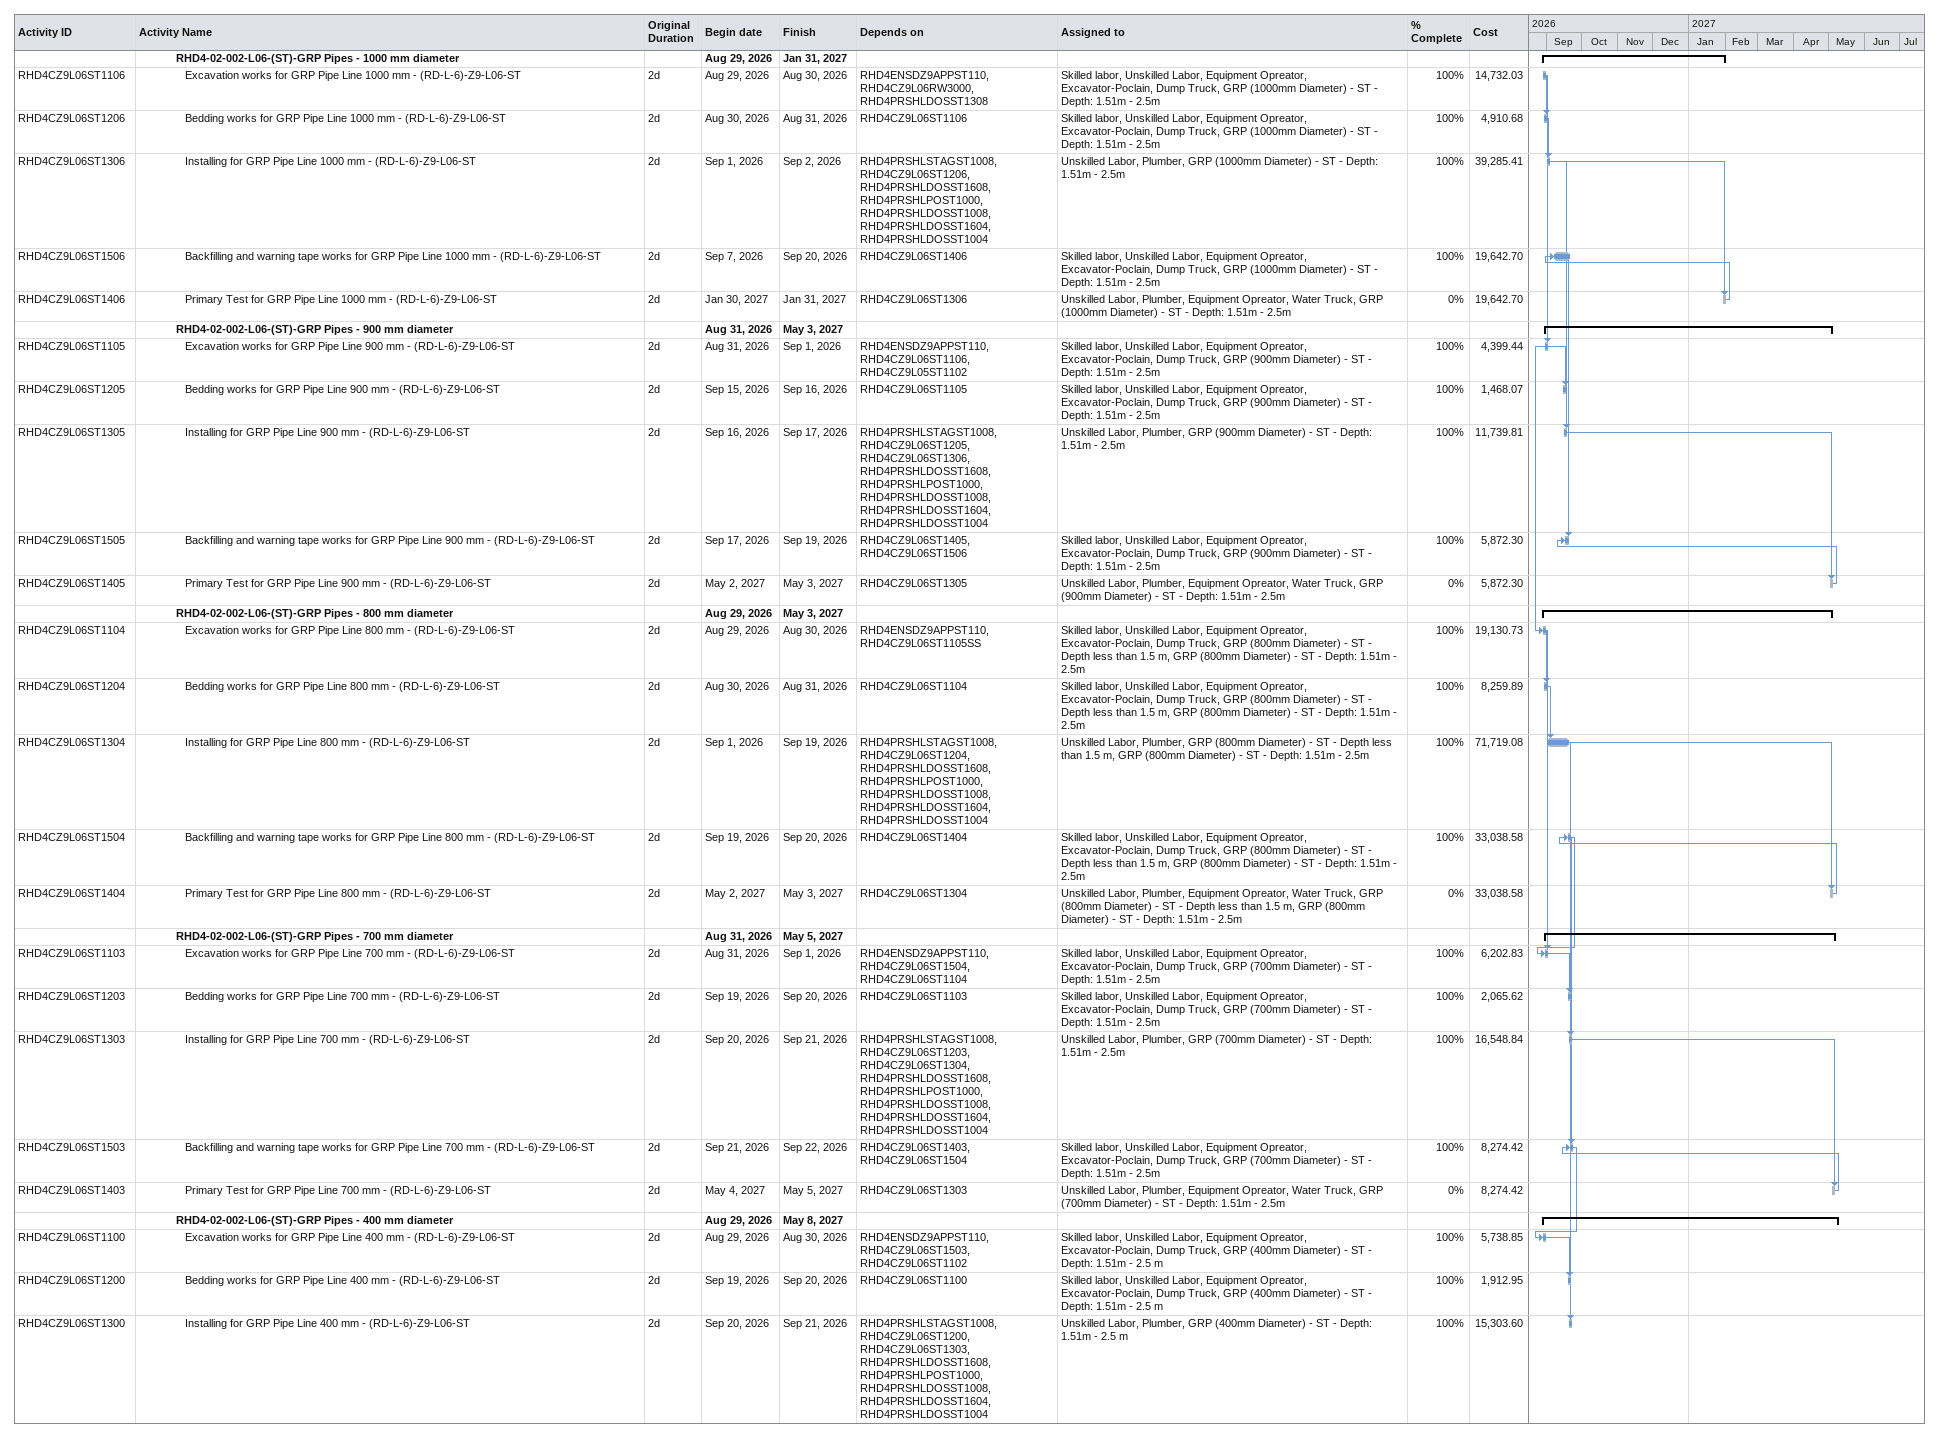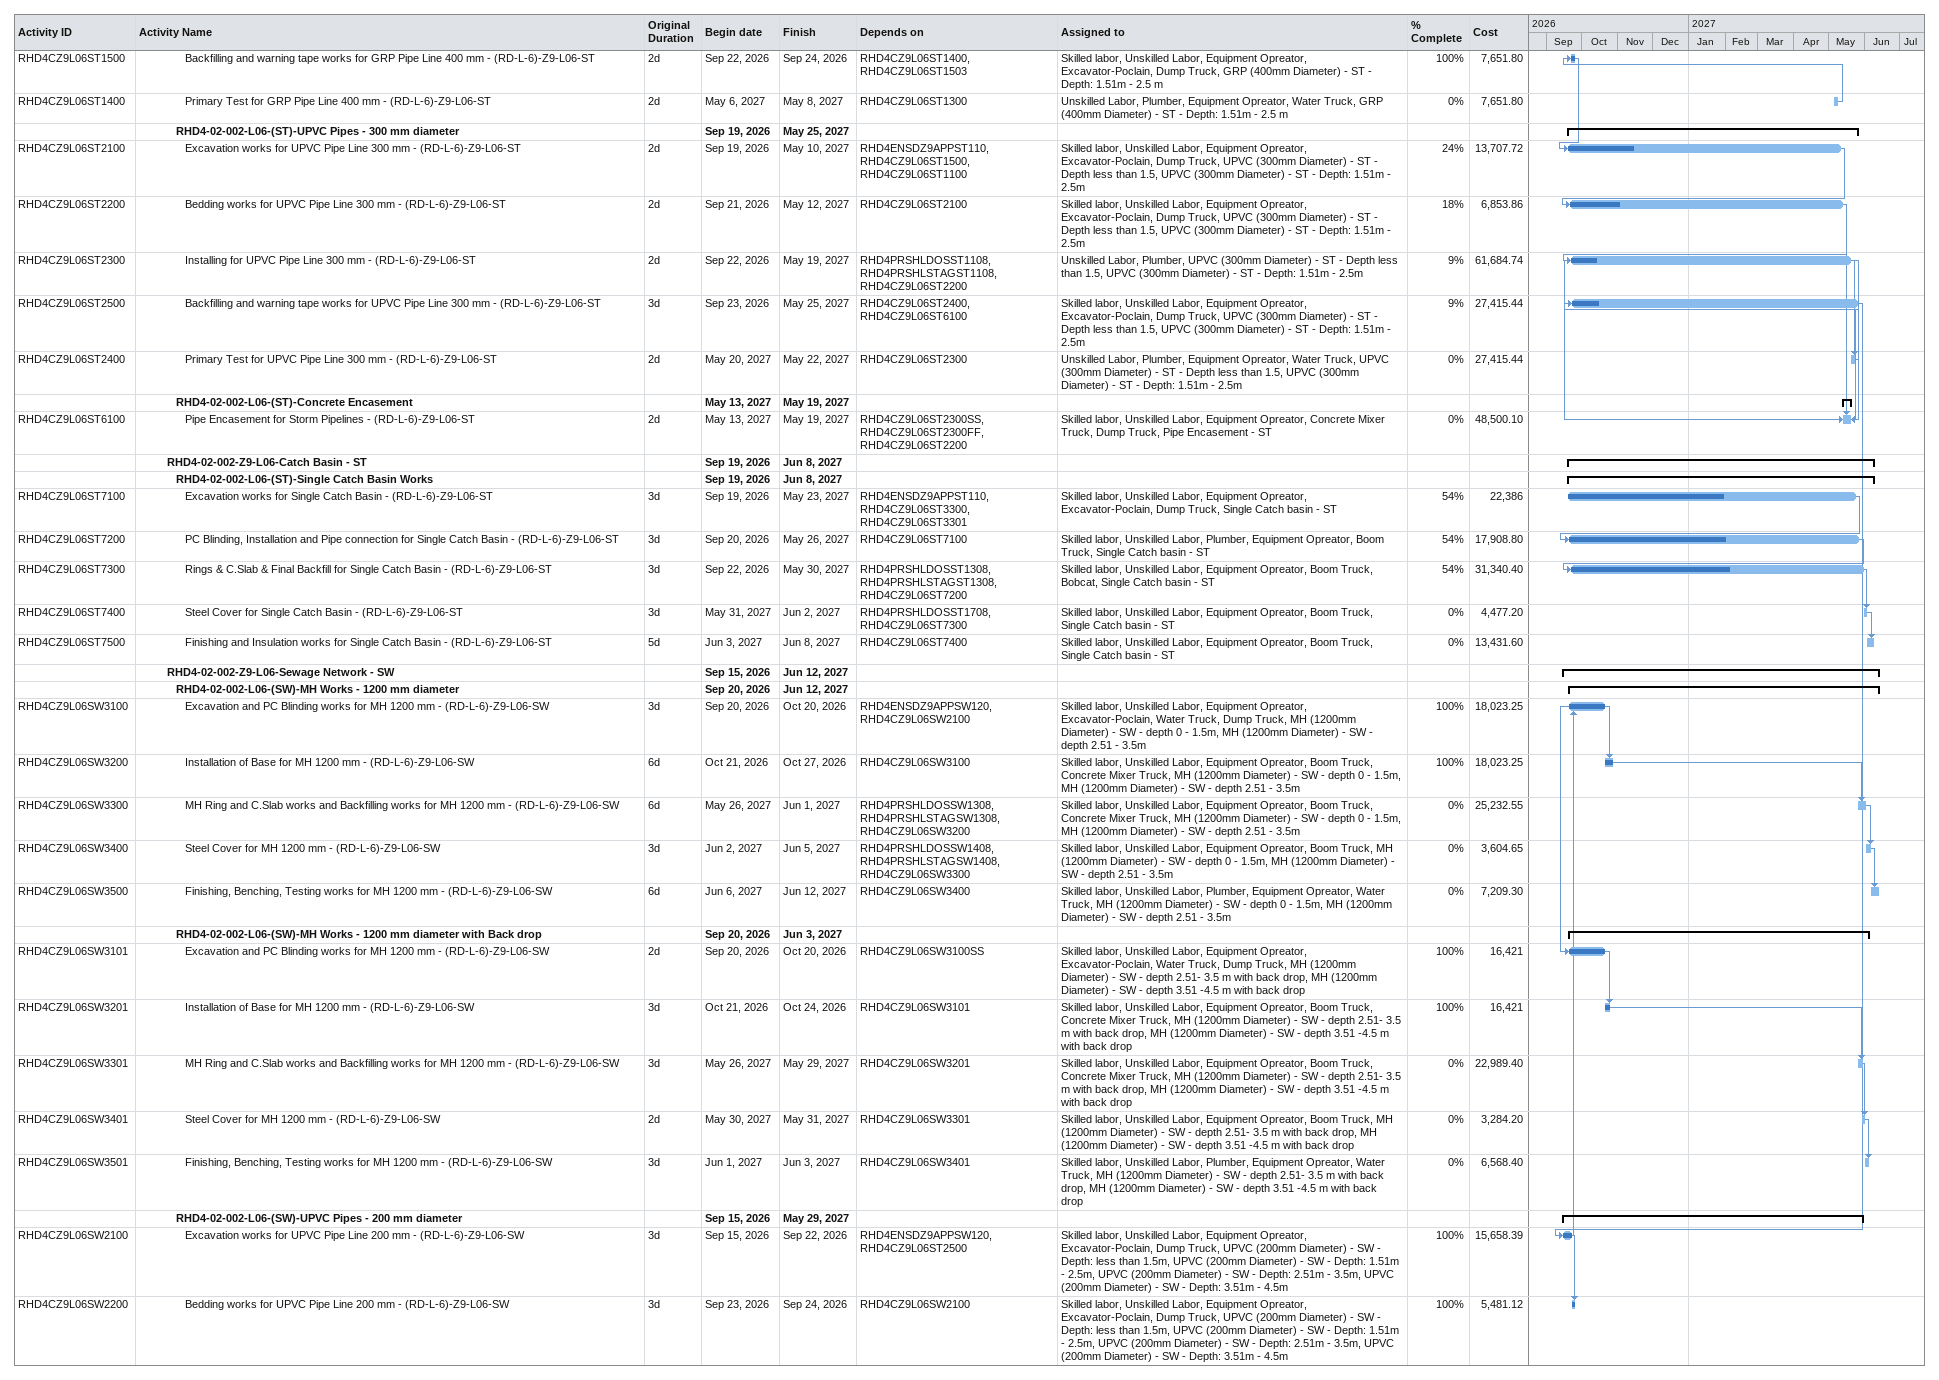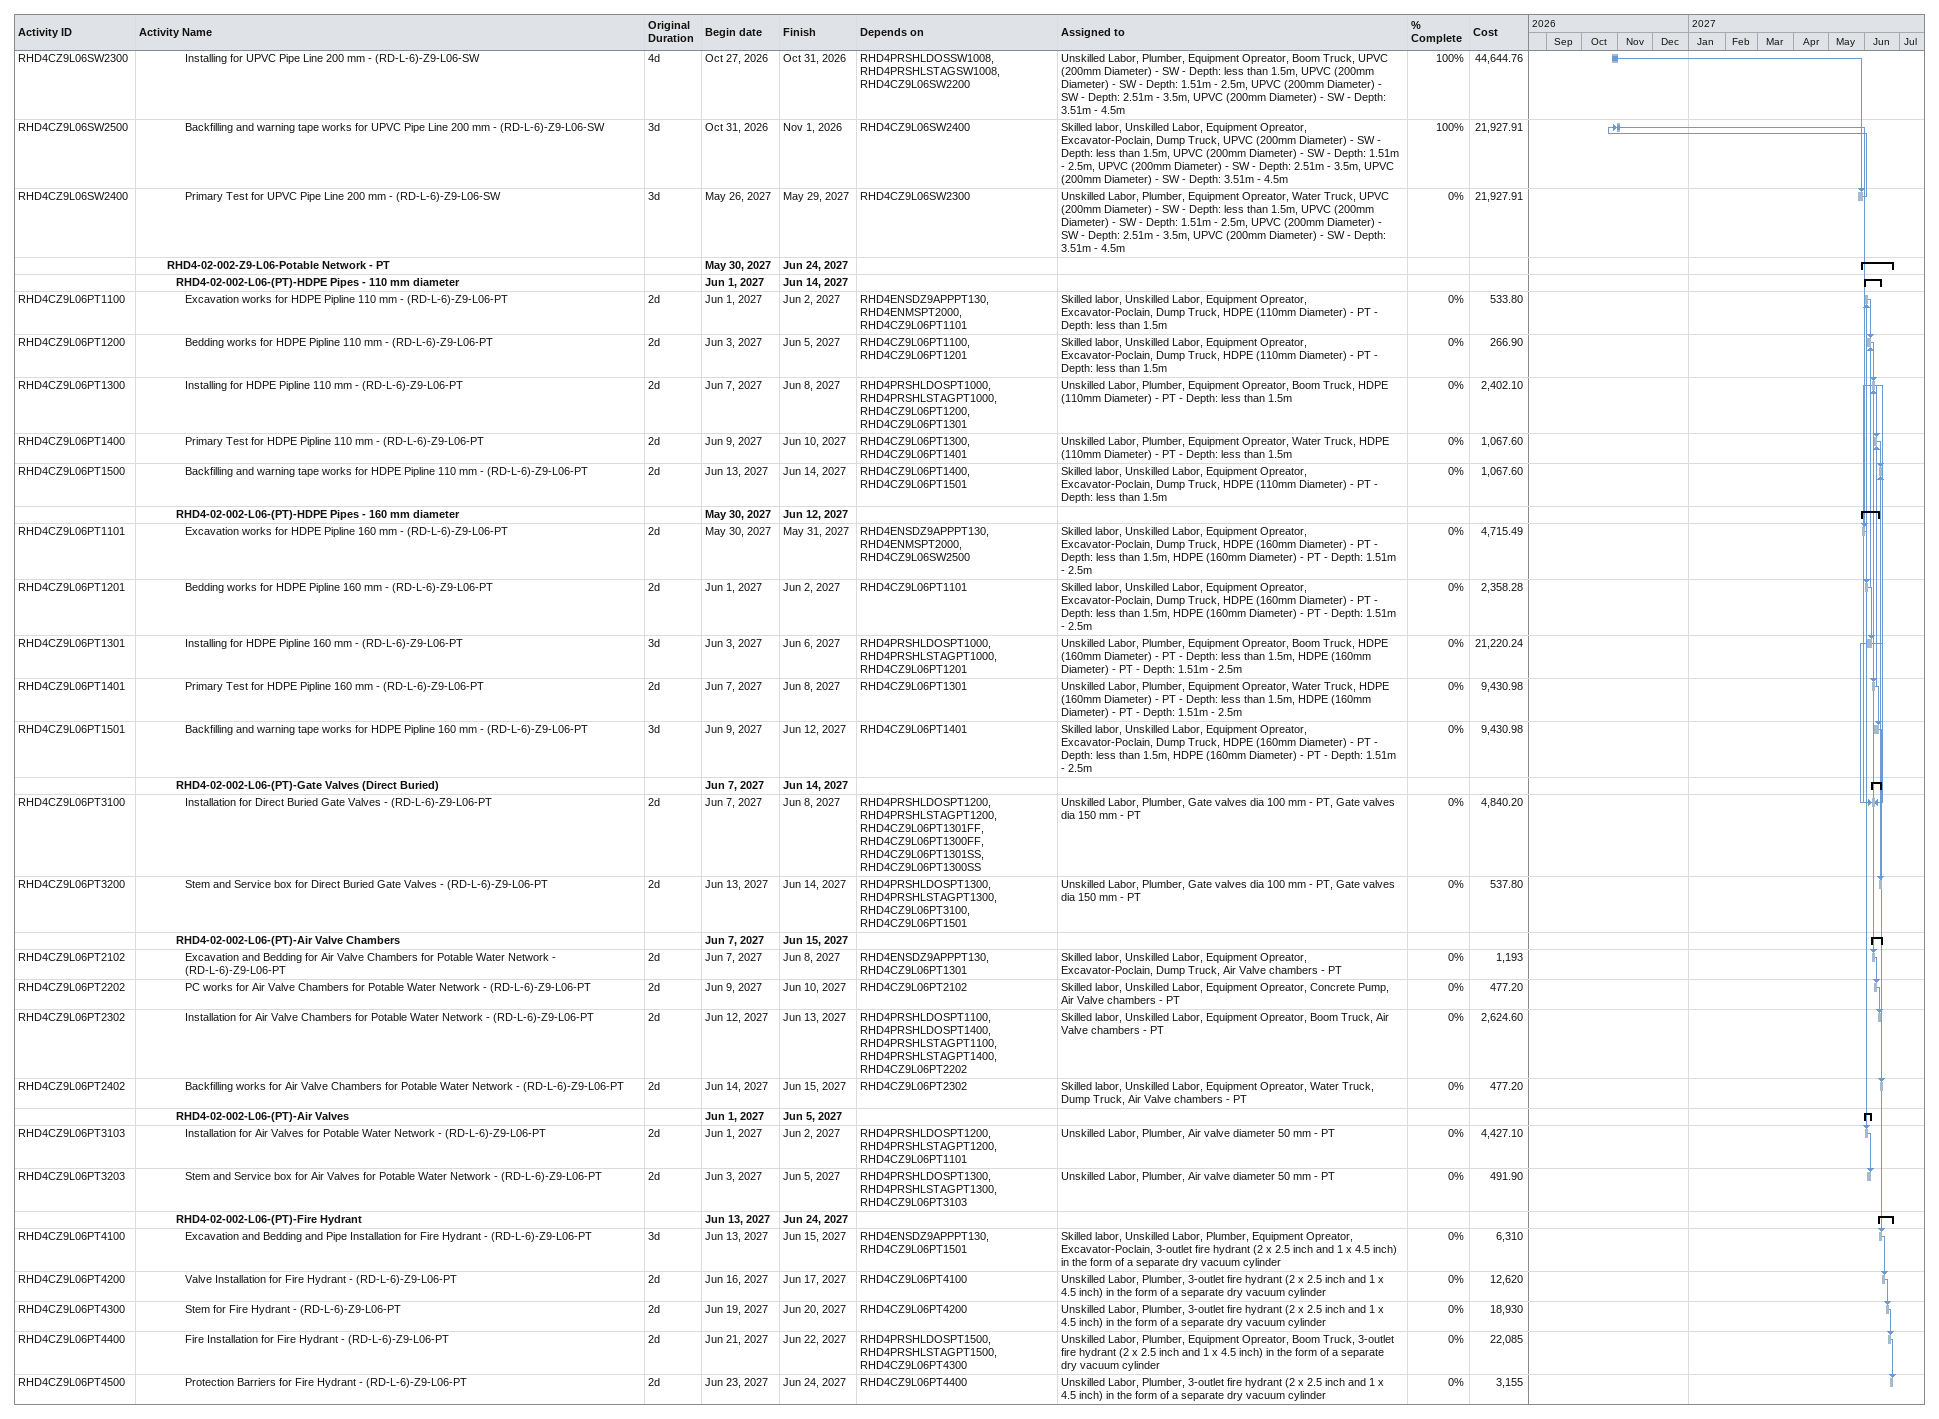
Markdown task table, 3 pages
| ID | Level | Task | Original duration | Start | Finish | Predecessors | Resources | % complete | Cost |
|---|---|---|---|---|---|---|---|---|---|
|  | 5 | **RHD4-02-002-L06-(ST)-GRP Pipes - 1000 mm diameter** |  | 2026-08-29 | 2027-01-31 |  |  |  |  |
| RHD4CZ9L06ST1106 | 6 | Excavation works for GRP Pipe Line 1000 mm - (RD-L-6)-Z9-L06-ST | 2d | 2026-08-29 | 2026-08-30 | RHD4ENSDZ9APPST110, RHD4CZ9L06RW3000, RHD4PRSHLDOSST1308 | Skilled labor, Unskilled Labor, Equipment Opreator, Excavator-Poclain, Dump Truck, GRP (1000mm Diameter) - ST - Depth: 1.51m - 2.5m | 100 | 14732.03 |
| RHD4CZ9L06ST1206 | 6 | Bedding works for GRP Pipe Line 1000 mm - (RD-L-6)-Z9-L06-ST | 2d | 2026-08-30 | 2026-08-31 | RHD4CZ9L06ST1106 | Skilled labor, Unskilled Labor, Equipment Opreator, Excavator-Poclain, Dump Truck, GRP (1000mm Diameter) - ST - Depth: 1.51m - 2.5m | 100 | 4910.68 |
| RHD4CZ9L06ST1306 | 6 | Installing for GRP Pipe Line 1000 mm - (RD-L-6)-Z9-L06-ST | 2d | 2026-09-01 | 2026-09-02 | RHD4PRSHLSTAGST1008, RHD4CZ9L06ST1206, RHD4PRSHLDOSST1608, RHD4PRSHLPOST1000, RHD4PRSHLDOSST1008, RHD4PRSHLDOSST1604, RHD4PRSHLDOSST1004 | Unskilled Labor, Plumber, GRP (1000mm Diameter) - ST - Depth: 1.51m - 2.5m | 100 | 39285.41 |
| RHD4CZ9L06ST1506 | 6 | Backfilling and warning tape works for GRP Pipe Line 1000 mm - (RD-L-6)-Z9-L06-ST | 2d | 2026-09-07 | 2026-09-20 | RHD4CZ9L06ST1406 | Skilled labor, Unskilled Labor, Equipment Opreator, Excavator-Poclain, Dump Truck, GRP (1000mm Diameter) - ST - Depth: 1.51m - 2.5m | 100 | 19642.70 |
| RHD4CZ9L06ST1406 | 6 | Primary Test for GRP Pipe Line 1000 mm - (RD-L-6)-Z9-L06-ST | 2d | 2027-01-30 | 2027-01-31 | RHD4CZ9L06ST1306 | Unskilled Labor, Plumber, Equipment Opreator, Water Truck, GRP (1000mm Diameter) - ST - Depth: 1.51m - 2.5m | 0 | 19642.70 |
|  | 5 | **RHD4-02-002-L06-(ST)-GRP Pipes - 900 mm diameter** |  | 2026-08-31 | 2027-05-03 |  |  |  |  |
| RHD4CZ9L06ST1105 | 6 | Excavation works for GRP Pipe Line 900 mm - (RD-L-6)-Z9-L06-ST | 2d | 2026-08-31 | 2026-09-01 | RHD4ENSDZ9APPST110, RHD4CZ9L06ST1106, RHD4CZ9L05ST1102 | Skilled labor, Unskilled Labor, Equipment Opreator, Excavator-Poclain, Dump Truck, GRP (900mm Diameter) - ST - Depth: 1.51m - 2.5m | 100 | 4399.44 |
| RHD4CZ9L06ST1205 | 6 | Bedding works for GRP Pipe Line 900 mm - (RD-L-6)-Z9-L06-ST | 2d | 2026-09-15 | 2026-09-16 | RHD4CZ9L06ST1105 | Skilled labor, Unskilled Labor, Equipment Opreator, Excavator-Poclain, Dump Truck, GRP (900mm Diameter) - ST - Depth: 1.51m - 2.5m | 100 | 1468.07 |
| RHD4CZ9L06ST1305 | 6 | Installing for GRP Pipe Line 900 mm - (RD-L-6)-Z9-L06-ST | 2d | 2026-09-16 | 2026-09-17 | RHD4PRSHLSTAGST1008, RHD4CZ9L06ST1205, RHD4CZ9L06ST1306, RHD4PRSHLDOSST1608, RHD4PRSHLPOST1000, RHD4PRSHLDOSST1008, RHD4PRSHLDOSST1604, RHD4PRSHLDOSST1004 | Unskilled Labor, Plumber, GRP (900mm Diameter) - ST - Depth: 1.51m - 2.5m | 100 | 11739.81 |
| RHD4CZ9L06ST1505 | 6 | Backfilling and warning tape works for GRP Pipe Line 900 mm - (RD-L-6)-Z9-L06-ST | 2d | 2026-09-17 | 2026-09-19 | RHD4CZ9L06ST1405, RHD4CZ9L06ST1506 | Skilled labor, Unskilled Labor, Equipment Opreator, Excavator-Poclain, Dump Truck, GRP (900mm Diameter) - ST - Depth: 1.51m - 2.5m | 100 | 5872.30 |
| RHD4CZ9L06ST1405 | 6 | Primary Test for GRP Pipe Line 900 mm - (RD-L-6)-Z9-L06-ST | 2d | 2027-05-02 | 2027-05-03 | RHD4CZ9L06ST1305 | Unskilled Labor, Plumber, Equipment Opreator, Water Truck, GRP (900mm Diameter) - ST - Depth: 1.51m - 2.5m | 0 | 5872.30 |
|  | 5 | **RHD4-02-002-L06-(ST)-GRP Pipes - 800 mm diameter** |  | 2026-08-29 | 2027-05-03 |  |  |  |  |
| RHD4CZ9L06ST1104 | 6 | Excavation works for GRP Pipe Line 800 mm - (RD-L-6)-Z9-L06-ST | 2d | 2026-08-29 | 2026-08-30 | RHD4ENSDZ9APPST110, RHD4CZ9L06ST1105SS | Skilled labor, Unskilled Labor, Equipment Opreator, Excavator-Poclain, Dump Truck, GRP (800mm Diameter) - ST - Depth less than 1.5 m, GRP (800mm Diameter) - ST - Depth: 1.51m - 2.5m | 100 | 19130.73 |
| RHD4CZ9L06ST1204 | 6 | Bedding works for GRP Pipe Line 800 mm - (RD-L-6)-Z9-L06-ST | 2d | 2026-08-30 | 2026-08-31 | RHD4CZ9L06ST1104 | Skilled labor, Unskilled Labor, Equipment Opreator, Excavator-Poclain, Dump Truck, GRP (800mm Diameter) - ST - Depth less than 1.5 m, GRP (800mm Diameter) - ST - Depth: 1.51m - 2.5m | 100 | 8259.89 |
| RHD4CZ9L06ST1304 | 6 | Installing for GRP Pipe Line 800 mm - (RD-L-6)-Z9-L06-ST | 2d | 2026-09-01 | 2026-09-19 | RHD4PRSHLSTAGST1008, RHD4CZ9L06ST1204, RHD4PRSHLDOSST1608, RHD4PRSHLPOST1000, RHD4PRSHLDOSST1008, RHD4PRSHLDOSST1604, RHD4PRSHLDOSST1004 | Unskilled Labor, Plumber, GRP (800mm Diameter) - ST - Depth less than 1.5 m, GRP (800mm Diameter) - ST - Depth: 1.51m - 2.5m | 100 | 71719.08 |
| RHD4CZ9L06ST1504 | 6 | Backfilling and warning tape works for GRP Pipe Line 800 mm - (RD-L-6)-Z9-L06-ST | 2d | 2026-09-19 | 2026-09-20 | RHD4CZ9L06ST1404 | Skilled labor, Unskilled Labor, Equipment Opreator, Excavator-Poclain, Dump Truck, GRP (800mm Diameter) - ST - Depth less than 1.5 m, GRP (800mm Diameter) - ST - Depth: 1.51m - 2.5m | 100 | 33038.58 |
| RHD4CZ9L06ST1404 | 6 | Primary Test for GRP Pipe Line 800 mm - (RD-L-6)-Z9-L06-ST | 2d | 2027-05-02 | 2027-05-03 | RHD4CZ9L06ST1304 | Unskilled Labor, Plumber, Equipment Opreator, Water Truck, GRP (800mm Diameter) - ST - Depth less than 1.5 m, GRP (800mm Diameter) - ST - Depth: 1.51m - 2.5m | 0 | 33038.58 |
|  | 5 | **RHD4-02-002-L06-(ST)-GRP Pipes - 700 mm diameter** |  | 2026-08-31 | 2027-05-05 |  |  |  |  |
| RHD4CZ9L06ST1103 | 6 | Excavation works for GRP Pipe Line 700 mm - (RD-L-6)-Z9-L06-ST | 2d | 2026-08-31 | 2026-09-01 | RHD4ENSDZ9APPST110, RHD4CZ9L06ST1504, RHD4CZ9L06ST1104 | Skilled labor, Unskilled Labor, Equipment Opreator, Excavator-Poclain, Dump Truck, GRP (700mm Diameter) - ST - Depth: 1.51m - 2.5m | 100 | 6202.83 |
| RHD4CZ9L06ST1203 | 6 | Bedding works for GRP Pipe Line 700 mm - (RD-L-6)-Z9-L06-ST | 2d | 2026-09-19 | 2026-09-20 | RHD4CZ9L06ST1103 | Skilled labor, Unskilled Labor, Equipment Opreator, Excavator-Poclain, Dump Truck, GRP (700mm Diameter) - ST - Depth: 1.51m - 2.5m | 100 | 2065.62 |
| RHD4CZ9L06ST1303 | 6 | Installing for GRP Pipe Line 700 mm - (RD-L-6)-Z9-L06-ST | 2d | 2026-09-20 | 2026-09-21 | RHD4PRSHLSTAGST1008, RHD4CZ9L06ST1203, RHD4CZ9L06ST1304, RHD4PRSHLDOSST1608, RHD4PRSHLPOST1000, RHD4PRSHLDOSST1008, RHD4PRSHLDOSST1604, RHD4PRSHLDOSST1004 | Unskilled Labor, Plumber, GRP (700mm Diameter) - ST - Depth: 1.51m - 2.5m | 100 | 16548.84 |
| RHD4CZ9L06ST1503 | 6 | Backfilling and warning tape works for GRP Pipe Line 700 mm - (RD-L-6)-Z9-L06-ST | 2d | 2026-09-21 | 2026-09-22 | RHD4CZ9L06ST1403, RHD4CZ9L06ST1504 | Skilled labor, Unskilled Labor, Equipment Opreator, Excavator-Poclain, Dump Truck, GRP (700mm Diameter) - ST - Depth: 1.51m - 2.5m | 100 | 8274.42 |
| RHD4CZ9L06ST1403 | 6 | Primary Test for GRP Pipe Line 700 mm - (RD-L-6)-Z9-L06-ST | 2d | 2027-05-04 | 2027-05-05 | RHD4CZ9L06ST1303 | Unskilled Labor, Plumber, Equipment Opreator, Water Truck, GRP (700mm Diameter) - ST - Depth: 1.51m - 2.5m | 0 | 8274.42 |
|  | 5 | **RHD4-02-002-L06-(ST)-GRP Pipes - 400 mm diameter** |  | 2026-08-29 | 2027-05-08 |  |  |  |  |
| RHD4CZ9L06ST1100 | 6 | Excavation works for GRP Pipe Line 400 mm - (RD-L-6)-Z9-L06-ST | 2d | 2026-08-29 | 2026-08-30 | RHD4ENSDZ9APPST110, RHD4CZ9L06ST1503, RHD4CZ9L06ST1102 | Skilled labor, Unskilled Labor, Equipment Opreator, Excavator-Poclain, Dump Truck, GRP (400mm Diameter) - ST - Depth: 1.51m - 2.5 m | 100 | 5738.85 |
| RHD4CZ9L06ST1200 | 6 | Bedding works for GRP Pipe Line 400 mm - (RD-L-6)-Z9-L06-ST | 2d | 2026-09-19 | 2026-09-20 | RHD4CZ9L06ST1100 | Skilled labor, Unskilled Labor, Equipment Opreator, Excavator-Poclain, Dump Truck, GRP (400mm Diameter) - ST - Depth: 1.51m - 2.5 m | 100 | 1912.95 |
| RHD4CZ9L06ST1300 | 6 | Installing for GRP Pipe Line 400 mm - (RD-L-6)-Z9-L06-ST | 2d | 2026-09-20 | 2026-09-21 | RHD4PRSHLSTAGST1008, RHD4CZ9L06ST1200, RHD4CZ9L06ST1303, RHD4PRSHLDOSST1608, RHD4PRSHLPOST1000, RHD4PRSHLDOSST1008, RHD4PRSHLDOSST1604, RHD4PRSHLDOSST1004 | Unskilled Labor, Plumber, GRP (400mm Diameter) - ST - Depth: 1.51m - 2.5 m | 100 | 15303.60 |
| RHD4CZ9L06ST1500 | 6 | Backfilling and warning tape works for GRP Pipe Line 400 mm - (RD-L-6)-Z9-L06-ST | 2d | 2026-09-22 | 2026-09-24 | RHD4CZ9L06ST1400, RHD4CZ9L06ST1503 | Skilled labor, Unskilled Labor, Equipment Opreator, Excavator-Poclain, Dump Truck, GRP (400mm Diameter) - ST - Depth: 1.51m - 2.5 m | 100 | 7651.80 |
| RHD4CZ9L06ST1400 | 6 | Primary Test for GRP Pipe Line 400 mm - (RD-L-6)-Z9-L06-ST | 2d | 2027-05-06 | 2027-05-08 | RHD4CZ9L06ST1300 | Unskilled Labor, Plumber, Equipment Opreator, Water Truck, GRP (400mm Diameter) - ST - Depth: 1.51m - 2.5 m | 0 | 7651.80 |
|  | 5 | **RHD4-02-002-L06-(ST)-UPVC Pipes - 300 mm diameter** |  | 2026-09-19 | 2027-05-25 |  |  |  |  |
| RHD4CZ9L06ST2100 | 6 | Excavation works for UPVC Pipe Line 300 mm - (RD-L-6)-Z9-L06-ST | 2d | 2026-09-19 | 2027-05-10 | RHD4ENSDZ9APPST110, RHD4CZ9L06ST1500, RHD4CZ9L06ST1100 | Skilled labor, Unskilled Labor, Equipment Opreator, Excavator-Poclain, Dump Truck, UPVC (300mm Diameter) - ST - Depth less than 1.5, UPVC (300mm Diameter) - ST - Depth: 1.51m - 2.5m | 24 | 13707.72 |
| RHD4CZ9L06ST2200 | 6 | Bedding works for UPVC Pipe Line 300 mm - (RD-L-6)-Z9-L06-ST | 2d | 2026-09-21 | 2027-05-12 | RHD4CZ9L06ST2100 | Skilled labor, Unskilled Labor, Equipment Opreator, Excavator-Poclain, Dump Truck, UPVC (300mm Diameter) - ST - Depth less than 1.5, UPVC (300mm Diameter) - ST - Depth: 1.51m - 2.5m | 18 | 6853.86 |
| RHD4CZ9L06ST2300 | 6 | Installing for UPVC Pipe Line 300 mm - (RD-L-6)-Z9-L06-ST | 2d | 2026-09-22 | 2027-05-19 | RHD4PRSHLDOSST1108, RHD4PRSHLSTAGST1108, RHD4CZ9L06ST2200 | Unskilled Labor, Plumber, UPVC (300mm Diameter) - ST - Depth less than 1.5, UPVC (300mm Diameter) - ST - Depth: 1.51m - 2.5m | 9 | 61684.74 |
| RHD4CZ9L06ST2500 | 6 | Backfilling and warning tape works for UPVC Pipe Line 300 mm - (RD-L-6)-Z9-L06-ST | 3d | 2026-09-23 | 2027-05-25 | RHD4CZ9L06ST2400, RHD4CZ9L06ST6100 | Skilled labor, Unskilled Labor, Equipment Opreator, Excavator-Poclain, Dump Truck, UPVC (300mm Diameter) - ST - Depth less than 1.5, UPVC (300mm Diameter) - ST - Depth: 1.51m - 2.5m | 9 | 27415.44 |
| RHD4CZ9L06ST2400 | 6 | Primary Test for UPVC Pipe Line 300 mm - (RD-L-6)-Z9-L06-ST | 2d | 2027-05-20 | 2027-05-22 | RHD4CZ9L06ST2300 | Unskilled Labor, Plumber, Equipment Opreator, Water Truck, UPVC (300mm Diameter) - ST - Depth less than 1.5, UPVC (300mm Diameter) - ST - Depth: 1.51m - 2.5m | 0 | 27415.44 |
|  | 5 | **RHD4-02-002-L06-(ST)-Concrete Encasement** |  | 2027-05-13 | 2027-05-19 |  |  |  |  |
| RHD4CZ9L06ST6100 | 6 | Pipe Encasement for Storm Pipelines - (RD-L-6)-Z9-L06-ST | 2d | 2027-05-13 | 2027-05-19 | RHD4CZ9L06ST2300SS, RHD4CZ9L06ST2300FF, RHD4CZ9L06ST2200 | Skilled labor, Unskilled Labor, Equipment Opreator, Concrete Mixer Truck, Dump Truck, Pipe Encasement - ST | 0 | 48500.10 |
|  | 4 | **RHD4-02-002-Z9-L06-Catch Basin - ST** |  | 2026-09-19 | 2027-06-08 |  |  |  |  |
|  | 5 | **RHD4-02-002-L06-(ST)-Single Catch Basin Works** |  | 2026-09-19 | 2027-06-08 |  |  |  |  |
| RHD4CZ9L06ST7100 | 6 | Excavation works for Single Catch Basin - (RD-L-6)-Z9-L06-ST | 3d | 2026-09-19 | 2027-05-23 | RHD4ENSDZ9APPST110, RHD4CZ9L06ST3300, RHD4CZ9L06ST3301 | Skilled labor, Unskilled Labor, Equipment Opreator, Excavator-Poclain, Dump Truck, Single Catch basin - ST | 54 | 22386 |
| RHD4CZ9L06ST7200 | 6 | PC Blinding, Installation and Pipe connection for Single Catch Basin - (RD-L-6)-Z9-L06-ST | 3d | 2026-09-20 | 2027-05-26 | RHD4CZ9L06ST7100 | Skilled labor, Unskilled Labor, Plumber, Equipment Opreator, Boom Truck, Single Catch basin - ST | 54 | 17908.80 |
| RHD4CZ9L06ST7300 | 6 | Rings & C.Slab & Final Backfill for Single Catch Basin - (RD-L-6)-Z9-L06-ST | 3d | 2026-09-22 | 2027-05-30 | RHD4PRSHLDOSST1308, RHD4PRSHLSTAGST1308, RHD4CZ9L06ST7200 | Skilled labor, Unskilled Labor, Equipment Opreator, Boom Truck, Bobcat, Single Catch basin - ST | 54 | 31340.40 |
| RHD4CZ9L06ST7400 | 6 | Steel Cover for Single Catch Basin - (RD-L-6)-Z9-L06-ST | 3d | 2027-05-31 | 2027-06-02 | RHD4PRSHLDOSST1708, RHD4CZ9L06ST7300 | Skilled labor, Unskilled Labor, Equipment Opreator, Boom Truck, Single Catch basin - ST | 0 | 4477.20 |
| RHD4CZ9L06ST7500 | 6 | Finishing and Insulation works for Single Catch Basin - (RD-L-6)-Z9-L06-ST | 5d | 2027-06-03 | 2027-06-08 | RHD4CZ9L06ST7400 | Skilled labor, Unskilled Labor, Equipment Opreator, Boom Truck, Single Catch basin - ST | 0 | 13431.60 |
|  | 4 | **RHD4-02-002-Z9-L06-Sewage Network - SW** |  | 2026-09-15 | 2027-06-12 |  |  |  |  |
|  | 5 | **RHD4-02-002-L06-(SW)-MH Works - 1200 mm diameter** |  | 2026-09-20 | 2027-06-12 |  |  |  |  |
| RHD4CZ9L06SW3100 | 6 | Excavation and PC Blinding works for MH 1200 mm - (RD-L-6)-Z9-L06-SW | 3d | 2026-09-20 | 2026-10-20 | RHD4ENSDZ9APPSW120, RHD4CZ9L06SW2100 | Skilled labor, Unskilled Labor, Equipment Opreator, Excavator-Poclain, Water Truck, Dump Truck, MH (1200mm Diameter) - SW - depth 0 - 1.5m, MH (1200mm Diameter) - SW - depth 2.51 - 3.5m | 100 | 18023.25 |
| RHD4CZ9L06SW3200 | 6 | Installation of Base for MH 1200 mm - (RD-L-6)-Z9-L06-SW | 6d | 2026-10-21 | 2026-10-27 | RHD4CZ9L06SW3100 | Skilled labor, Unskilled Labor, Equipment Opreator, Boom Truck, Concrete Mixer Truck, MH (1200mm Diameter) - SW - depth 0 - 1.5m, MH (1200mm Diameter) - SW - depth 2.51 - 3.5m | 100 | 18023.25 |
| RHD4CZ9L06SW3300 | 6 | MH Ring and C.Slab works and Backfilling works for MH 1200 mm - (RD-L-6)-Z9-L06-SW | 6d | 2027-05-26 | 2027-06-01 | RHD4PRSHLDOSSW1308, RHD4PRSHLSTAGSW1308, RHD4CZ9L06SW3200 | Skilled labor, Unskilled Labor, Equipment Opreator, Boom Truck, Concrete Mixer Truck, MH (1200mm Diameter) - SW - depth 0 - 1.5m, MH (1200mm Diameter) - SW - depth 2.51 - 3.5m | 0 | 25232.55 |
| RHD4CZ9L06SW3400 | 6 | Steel Cover for MH 1200 mm - (RD-L-6)-Z9-L06-SW | 3d | 2027-06-02 | 2027-06-05 | RHD4PRSHLDOSSW1408, RHD4PRSHLSTAGSW1408, RHD4CZ9L06SW3300 | Skilled labor, Unskilled Labor, Equipment Opreator, Boom Truck, MH (1200mm Diameter) - SW - depth 0 - 1.5m, MH (1200mm Diameter) - SW - depth 2.51 - 3.5m | 0 | 3604.65 |
| RHD4CZ9L06SW3500 | 6 | Finishing, Benching, Testing works for MH 1200 mm - (RD-L-6)-Z9-L06-SW | 6d | 2027-06-06 | 2027-06-12 | RHD4CZ9L06SW3400 | Skilled labor, Unskilled Labor, Plumber, Equipment Opreator, Water Truck, MH (1200mm Diameter) - SW - depth 0 - 1.5m, MH (1200mm Diameter) - SW - depth 2.51 - 3.5m | 0 | 7209.30 |
|  | 5 | **RHD4-02-002-L06-(SW)-MH Works - 1200 mm diameter with Back drop** |  | 2026-09-20 | 2027-06-03 |  |  |  |  |
| RHD4CZ9L06SW3101 | 6 | Excavation and PC Blinding works for MH 1200 mm - (RD-L-6)-Z9-L06-SW | 2d | 2026-09-20 | 2026-10-20 | RHD4CZ9L06SW3100SS | Skilled labor, Unskilled Labor, Equipment Opreator, Excavator-Poclain, Water Truck, Dump Truck, MH (1200mm Diameter) - SW - depth 2.51- 3.5 m with back drop, MH (1200mm Diameter) - SW - depth 3.51 -4.5 m with back drop | 100 | 16421 |
| RHD4CZ9L06SW3201 | 6 | Installation of Base for MH 1200 mm - (RD-L-6)-Z9-L06-SW | 3d | 2026-10-21 | 2026-10-24 | RHD4CZ9L06SW3101 | Skilled labor, Unskilled Labor, Equipment Opreator, Boom Truck, Concrete Mixer Truck, MH (1200mm Diameter) - SW - depth 2.51- 3.5 m with back drop, MH (1200mm Diameter) - SW - depth 3.51 -4.5 m with back drop | 100 | 16421 |
| RHD4CZ9L06SW3301 | 6 | MH Ring and C.Slab works and Backfilling works for MH 1200 mm - (RD-L-6)-Z9-L06-SW | 3d | 2027-05-26 | 2027-05-29 | RHD4CZ9L06SW3201 | Skilled labor, Unskilled Labor, Equipment Opreator, Boom Truck, Concrete Mixer Truck, MH (1200mm Diameter) - SW - depth 2.51- 3.5 m with back drop, MH (1200mm Diameter) - SW - depth 3.51 -4.5 m with back drop | 0 | 22989.40 |
| RHD4CZ9L06SW3401 | 6 | Steel Cover for MH 1200 mm - (RD-L-6)-Z9-L06-SW | 2d | 2027-05-30 | 2027-05-31 | RHD4CZ9L06SW3301 | Skilled labor, Unskilled Labor, Equipment Opreator, Boom Truck, MH (1200mm Diameter) - SW - depth 2.51- 3.5 m with back drop, MH (1200mm Diameter) - SW - depth 3.51 -4.5 m with back drop | 0 | 3284.20 |
| RHD4CZ9L06SW3501 | 6 | Finishing, Benching, Testing works for MH 1200 mm - (RD-L-6)-Z9-L06-SW | 3d | 2027-06-01 | 2027-06-03 | RHD4CZ9L06SW3401 | Skilled labor, Unskilled Labor, Plumber, Equipment Opreator, Water Truck, MH (1200mm Diameter) - SW - depth 2.51- 3.5 m with back drop, MH (1200mm Diameter) - SW - depth 3.51 -4.5 m with back drop | 0 | 6568.40 |
|  | 5 | **RHD4-02-002-L06-(SW)-UPVC Pipes - 200 mm diameter** |  | 2026-09-15 | 2027-05-29 |  |  |  |  |
| RHD4CZ9L06SW2100 | 6 | Excavation works for UPVC Pipe Line 200 mm - (RD-L-6)-Z9-L06-SW | 3d | 2026-09-15 | 2026-09-22 | RHD4ENSDZ9APPSW120, RHD4CZ9L06ST2500 | Skilled labor, Unskilled Labor, Equipment Opreator, Excavator-Poclain, Dump Truck, UPVC (200mm Diameter) - SW - Depth: less than 1.5m, UPVC (200mm Diameter) - SW - Depth: 1.51m - 2.5m, UPVC (200mm Diameter) - SW - Depth: 2.51m - 3.5m, UPVC (200mm Diameter) - SW - Depth: 3.51m - 4.5m | 100 | 15658.39 |
| RHD4CZ9L06SW2200 | 6 | Bedding works for UPVC Pipe Line 200 mm - (RD-L-6)-Z9-L06-SW | 3d | 2026-09-23 | 2026-09-24 | RHD4CZ9L06SW2100 | Skilled labor, Unskilled Labor, Equipment Opreator, Excavator-Poclain, Dump Truck, UPVC (200mm Diameter) - SW - Depth: less than 1.5m, UPVC (200mm Diameter) - SW - Depth: 1.51m - 2.5m, UPVC (200mm Diameter) - SW - Depth: 2.51m - 3.5m, UPVC (200mm Diameter) - SW - Depth: 3.51m - 4.5m | 100 | 5481.12 |
| RHD4CZ9L06SW2300 | 6 | Installing for UPVC Pipe Line 200 mm - (RD-L-6)-Z9-L06-SW | 4d | 2026-10-27 | 2026-10-31 | RHD4PRSHLDOSSW1008, RHD4PRSHLSTAGSW1008, RHD4CZ9L06SW2200 | Unskilled Labor, Plumber, Equipment Opreator, Boom Truck, UPVC (200mm Diameter) - SW - Depth: less than 1.5m, UPVC (200mm Diameter) - SW - Depth: 1.51m - 2.5m, UPVC (200mm Diameter) - SW - Depth: 2.51m - 3.5m, UPVC (200mm Diameter) - SW - Depth: 3.51m - 4.5m | 100 | 44644.76 |
| RHD4CZ9L06SW2500 | 6 | Backfilling and warning tape works for UPVC Pipe Line 200 mm - (RD-L-6)-Z9-L06-SW | 3d | 2026-10-31 | 2026-11-01 | RHD4CZ9L06SW2400 | Skilled labor, Unskilled Labor, Equipment Opreator, Excavator-Poclain, Dump Truck, UPVC (200mm Diameter) - SW - Depth: less than 1.5m, UPVC (200mm Diameter) - SW - Depth: 1.51m - 2.5m, UPVC (200mm Diameter) - SW - Depth: 2.51m - 3.5m, UPVC (200mm Diameter) - SW - Depth: 3.51m - 4.5m | 100 | 21927.91 |
| RHD4CZ9L06SW2400 | 6 | Primary Test for UPVC Pipe Line 200 mm - (RD-L-6)-Z9-L06-SW | 3d | 2027-05-26 | 2027-05-29 | RHD4CZ9L06SW2300 | Unskilled Labor, Plumber, Equipment Opreator, Water Truck, UPVC (200mm Diameter) - SW - Depth: less than 1.5m, UPVC (200mm Diameter) - SW - Depth: 1.51m - 2.5m, UPVC (200mm Diameter) - SW - Depth: 2.51m - 3.5m, UPVC (200mm Diameter) - SW - Depth: 3.51m - 4.5m | 0 | 21927.91 |
|  | 4 | **RHD4-02-002-Z9-L06-Potable Network - PT** |  | 2027-05-30 | 2027-06-24 |  |  |  |  |
|  | 5 | **RHD4-02-002-L06-(PT)-HDPE Pipes - 110 mm diameter** |  | 2027-06-01 | 2027-06-14 |  |  |  |  |
| RHD4CZ9L06PT1100 | 6 | Excavation works for HDPE Pipline 110 mm - (RD-L-6)-Z9-L06-PT | 2d | 2027-06-01 | 2027-06-02 | RHD4ENSDZ9APPPT130, RHD4ENMSPT2000, RHD4CZ9L06PT1101 | Skilled labor, Unskilled Labor, Equipment Opreator, Excavator-Poclain, Dump Truck, HDPE (110mm Diameter) - PT - Depth: less than 1.5m | 0 | 533.80 |
| RHD4CZ9L06PT1200 | 6 | Bedding works for HDPE Pipline 110 mm - (RD-L-6)-Z9-L06-PT | 2d | 2027-06-03 | 2027-06-05 | RHD4CZ9L06PT1100, RHD4CZ9L06PT1201 | Skilled labor, Unskilled Labor, Equipment Opreator, Excavator-Poclain, Dump Truck, HDPE (110mm Diameter) - PT - Depth: less than 1.5m | 0 | 266.90 |
| RHD4CZ9L06PT1300 | 6 | Installing for HDPE Pipline 110 mm - (RD-L-6)-Z9-L06-PT | 2d | 2027-06-07 | 2027-06-08 | RHD4PRSHLDOSPT1000, RHD4PRSHLSTAGPT1000, RHD4CZ9L06PT1200, RHD4CZ9L06PT1301 | Unskilled Labor, Plumber, Equipment Opreator, Boom Truck, HDPE (110mm Diameter) - PT - Depth: less than 1.5m | 0 | 2402.10 |
| RHD4CZ9L06PT1400 | 6 | Primary Test for HDPE Pipline 110 mm - (RD-L-6)-Z9-L06-PT | 2d | 2027-06-09 | 2027-06-10 | RHD4CZ9L06PT1300, RHD4CZ9L06PT1401 | Unskilled Labor, Plumber, Equipment Opreator, Water Truck, HDPE (110mm Diameter) - PT - Depth: less than 1.5m | 0 | 1067.60 |
| RHD4CZ9L06PT1500 | 6 | Backfilling and warning tape works for HDPE Pipline 110 mm - (RD-L-6)-Z9-L06-PT | 2d | 2027-06-13 | 2027-06-14 | RHD4CZ9L06PT1400, RHD4CZ9L06PT1501 | Skilled labor, Unskilled Labor, Equipment Opreator, Excavator-Poclain, Dump Truck, HDPE (110mm Diameter) - PT - Depth: less than 1.5m | 0 | 1067.60 |
|  | 5 | **RHD4-02-002-L06-(PT)-HDPE Pipes - 160 mm diameter** |  | 2027-05-30 | 2027-06-12 |  |  |  |  |
| RHD4CZ9L06PT1101 | 6 | Excavation works for HDPE Pipline 160 mm - (RD-L-6)-Z9-L06-PT | 2d | 2027-05-30 | 2027-05-31 | RHD4ENSDZ9APPPT130, RHD4ENMSPT2000, RHD4CZ9L06SW2500 | Skilled labor, Unskilled Labor, Equipment Opreator, Excavator-Poclain, Dump Truck, HDPE (160mm Diameter) - PT - Depth: less than 1.5m, HDPE (160mm Diameter) - PT - Depth: 1.51m - 2.5m | 0 | 4715.49 |
| RHD4CZ9L06PT1201 | 6 | Bedding works for HDPE Pipline 160 mm - (RD-L-6)-Z9-L06-PT | 2d | 2027-06-01 | 2027-06-02 | RHD4CZ9L06PT1101 | Skilled labor, Unskilled Labor, Equipment Opreator, Excavator-Poclain, Dump Truck, HDPE (160mm Diameter) - PT - Depth: less than 1.5m, HDPE (160mm Diameter) - PT - Depth: 1.51m - 2.5m | 0 | 2358.28 |
| RHD4CZ9L06PT1301 | 6 | Installing for HDPE Pipline 160 mm - (RD-L-6)-Z9-L06-PT | 3d | 2027-06-03 | 2027-06-06 | RHD4PRSHLDOSPT1000, RHD4PRSHLSTAGPT1000, RHD4CZ9L06PT1201 | Unskilled Labor, Plumber, Equipment Opreator, Boom Truck, HDPE (160mm Diameter) - PT - Depth: less than 1.5m, HDPE (160mm Diameter) - PT - Depth: 1.51m - 2.5m | 0 | 21220.24 |
| RHD4CZ9L06PT1401 | 6 | Primary Test for HDPE Pipline 160 mm - (RD-L-6)-Z9-L06-PT | 2d | 2027-06-07 | 2027-06-08 | RHD4CZ9L06PT1301 | Unskilled Labor, Plumber, Equipment Opreator, Water Truck, HDPE (160mm Diameter) - PT - Depth: less than 1.5m, HDPE (160mm Diameter) - PT - Depth: 1.51m - 2.5m | 0 | 9430.98 |
| RHD4CZ9L06PT1501 | 6 | Backfilling and warning tape works for HDPE Pipline 160 mm - (RD-L-6)-Z9-L06-PT | 3d | 2027-06-09 | 2027-06-12 | RHD4CZ9L06PT1401 | Skilled labor, Unskilled Labor, Equipment Opreator, Excavator-Poclain, Dump Truck, HDPE (160mm Diameter) - PT - Depth: less than 1.5m, HDPE (160mm Diameter) - PT - Depth: 1.51m - 2.5m | 0 | 9430.98 |
|  | 5 | **RHD4-02-002-L06-(PT)-Gate Valves (Direct Buried)** |  | 2027-06-07 | 2027-06-14 |  |  |  |  |
| RHD4CZ9L06PT3100 | 6 | Installation for Direct Buried Gate Valves - (RD-L-6)-Z9-L06-PT | 2d | 2027-06-07 | 2027-06-08 | RHD4PRSHLDOSPT1200, RHD4PRSHLSTAGPT1200, RHD4CZ9L06PT1301FF, RHD4CZ9L06PT1300FF, RHD4CZ9L06PT1301SS, RHD4CZ9L06PT1300SS | Unskilled Labor, Plumber, Gate valves dia 100 mm - PT, Gate valves dia 150 mm - PT | 0 | 4840.20 |
| RHD4CZ9L06PT3200 | 6 | Stem and Service box for Direct Buried Gate Valves - (RD-L-6)-Z9-L06-PT | 2d | 2027-06-13 | 2027-06-14 | RHD4PRSHLDOSPT1300, RHD4PRSHLSTAGPT1300, RHD4CZ9L06PT3100, RHD4CZ9L06PT1501 | Unskilled Labor, Plumber, Gate valves dia 100 mm - PT, Gate valves dia 150 mm - PT | 0 | 537.80 |
|  | 5 | **RHD4-02-002-L06-(PT)-Air Valve Chambers** |  | 2027-06-07 | 2027-06-15 |  |  |  |  |
| RHD4CZ9L06PT2102 | 6 | Excavation and Bedding for Air Valve Chambers for Potable Water Network - (RD-L-6)-Z9-L06-PT | 2d | 2027-06-07 | 2027-06-08 | RHD4ENSDZ9APPPT130, RHD4CZ9L06PT1301 | Skilled labor, Unskilled Labor, Equipment Opreator, Excavator-Poclain, Dump Truck, Air Valve chambers - PT | 0 | 1193 |
| RHD4CZ9L06PT2202 | 6 | PC works for Air Valve Chambers for Potable Water Network - (RD-L-6)-Z9-L06-PT | 2d | 2027-06-09 | 2027-06-10 | RHD4CZ9L06PT2102 | Skilled labor, Unskilled Labor, Equipment Opreator, Concrete Pump, Air Valve chambers - PT | 0 | 477.20 |
| RHD4CZ9L06PT2302 | 6 | Installation for Air Valve Chambers for Potable Water Network - (RD-L-6)-Z9-L06-PT | 2d | 2027-06-12 | 2027-06-13 | RHD4PRSHLDOSPT1100, RHD4PRSHLDOSPT1400, RHD4PRSHLSTAGPT1100, RHD4PRSHLSTAGPT1400, RHD4CZ9L06PT2202 | Skilled labor, Unskilled Labor, Equipment Opreator, Boom Truck, Air Valve chambers - PT | 0 | 2624.60 |
| RHD4CZ9L06PT2402 | 6 | Backfilling works for Air Valve Chambers for Potable Water Network - (RD-L-6)-Z9-L06-PT | 2d | 2027-06-14 | 2027-06-15 | RHD4CZ9L06PT2302 | Skilled labor, Unskilled Labor, Equipment Opreator, Water Truck, Dump Truck, Air Valve chambers - PT | 0 | 477.20 |
|  | 5 | **RHD4-02-002-L06-(PT)-Air Valves** |  | 2027-06-01 | 2027-06-05 |  |  |  |  |
| RHD4CZ9L06PT3103 | 6 | Installation for Air Valves for Potable Water Network - (RD-L-6)-Z9-L06-PT | 2d | 2027-06-01 | 2027-06-02 | RHD4PRSHLDOSPT1200, RHD4PRSHLSTAGPT1200, RHD4CZ9L06PT1101 | Unskilled Labor, Plumber, Air valve diameter 50 mm - PT | 0 | 4427.10 |
| RHD4CZ9L06PT3203 | 6 | Stem and Service box for Air Valves for Potable Water Network - (RD-L-6)-Z9-L06-PT | 2d | 2027-06-03 | 2027-06-05 | RHD4PRSHLDOSPT1300, RHD4PRSHLSTAGPT1300, RHD4CZ9L06PT3103 | Unskilled Labor, Plumber, Air valve diameter 50 mm - PT | 0 | 491.90 |
|  | 5 | **RHD4-02-002-L06-(PT)-Fire Hydrant** |  | 2027-06-13 | 2027-06-24 |  |  |  |  |
| RHD4CZ9L06PT4100 | 6 | Excavation and Bedding and Pipe Installation for Fire Hydrant - (RD-L-6)-Z9-L06-PT | 3d | 2027-06-13 | 2027-06-15 | RHD4ENSDZ9APPPT130, RHD4CZ9L06PT1501 | Skilled labor, Unskilled Labor, Plumber, Equipment Opreator, Excavator-Poclain, 3-outlet fire hydrant (2 x 2.5 inch and 1 x 4.5 inch) in the form of a separate dry vacuum cylinder | 0 | 6310 |
| RHD4CZ9L06PT4200 | 6 | Valve Installation for Fire Hydrant - (RD-L-6)-Z9-L06-PT | 2d | 2027-06-16 | 2027-06-17 | RHD4CZ9L06PT4100 | Unskilled Labor, Plumber, 3-outlet fire hydrant (2 x 2.5 inch and 1 x 4.5 inch) in the form of a separate dry vacuum cylinder | 0 | 12620 |
| RHD4CZ9L06PT4300 | 6 | Stem for Fire Hydrant - (RD-L-6)-Z9-L06-PT | 2d | 2027-06-19 | 2027-06-20 | RHD4CZ9L06PT4200 | Unskilled Labor, Plumber, 3-outlet fire hydrant (2 x 2.5 inch and 1 x 4.5 inch) in the form of a separate dry vacuum cylinder | 0 | 18930 |
| RHD4CZ9L06PT4400 | 6 | Fire Installation for Fire Hydrant - (RD-L-6)-Z9-L06-PT | 2d | 2027-06-21 | 2027-06-22 | RHD4PRSHLDOSPT1500, RHD4PRSHLSTAGPT1500, RHD4CZ9L06PT4300 | Unskilled Labor, Plumber, Equipment Opreator, Boom Truck, 3-outlet fire hydrant (2 x 2.5 inch and 1 x 4.5 inch) in the form of a separate dry vacuum cylinder | 0 | 22085 |
| RHD4CZ9L06PT4500 | 6 | Protection Barriers for Fire Hydrant - (RD-L-6)-Z9-L06-PT | 2d | 2027-06-23 | 2027-06-24 | RHD4CZ9L06PT4400 | Unskilled Labor, Plumber, 3-outlet fire hydrant (2 x 2.5 inch and 1 x 4.5 inch) in the form of a separate dry vacuum cylinder | 0 | 3155 |
